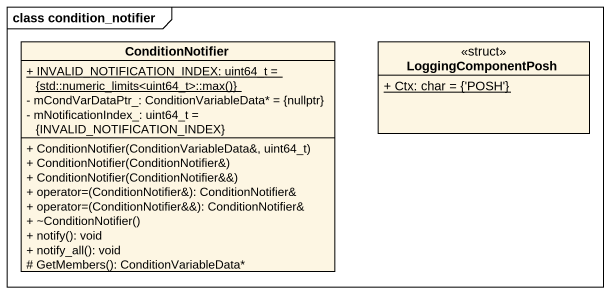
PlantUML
@startuml
mainframe class condition_notifier
hide circle
hide empty members
skinparam classAttributeIconSize 0
class ConditionNotifier {
  {static} {field} + INVALID_NOTIFICATION_INDEX: uint64_t = {std::numeric_limits<uint64_t>::max()}
  - mCondVarDataPtr_: ConditionVariableData* = {nullptr}
  - mNotificationIndex_: uint64_t = {INVALID_NOTIFICATION_INDEX}
  + ConditionNotifier(ConditionVariableData&, uint64_t)
  + ConditionNotifier(ConditionNotifier&)
  + ConditionNotifier(ConditionNotifier&&)
  + operator=(ConditionNotifier&): ConditionNotifier&
  + operator=(ConditionNotifier&&): ConditionNotifier&
  + ~ConditionNotifier()
  + notify(): void
  + notify_all(): void
  # GetMembers(): ConditionVariableData*
}
class LoggingComponentPosh <<struct>> {
  {static} + Ctx: char = {'POSH'}
}
@enduml
